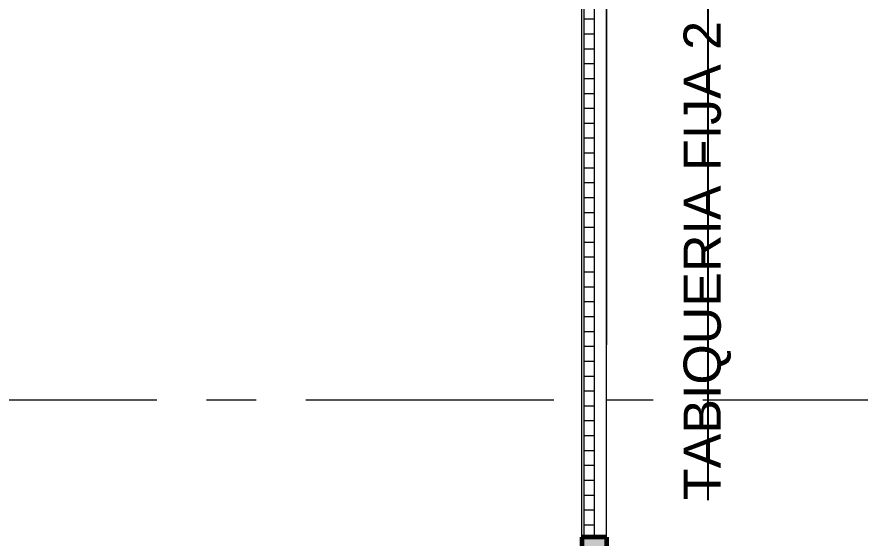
# Model space of a CAD drawing. Header units: inches. Extents: x -38 to 5698, y -33 to 92.
# Drawn here: x 301.856 to 303.555, y 9.723 to 10.774 of the extents above; entities that cross this region are included whole.
import ezdxf

# ---------------------------------------------------------------- set-up
doc = ezdxf.new("R2010")
doc.units = ezdxf.units.IN
doc.header["$MEASUREMENT"] = 0
doc.set_wipeout_variables(frame=1)
doc.linetypes.add('Punto & Raya', pattern=[0.65, 0.5, -0.075, 0, -0.075])
doc.linetypes.add('Wipeout_Contour', pattern=[1, 0, -1])
for name, color, linetype in [('02 _ ARQ _ ZON _ Espacio.3D', 7, 'Continuous'), ('Acabado - Muros', 7, 'Continuous'), ('Marcador - Secciones', 251, 'Continuous'), ('Notas - Etiquetas', 251, 'Continuous')]:
    doc.layers.add(name, color=color, linetype=linetype)
doc.styles.add('Estilo_Generado_4', font='swisse.ttf')
doc.dimstyles.new('Estilo_Generado__8', dxfattribs={"dimtxt": 0.18, "dimasz": 0.0912, "dimexe": 0.18, "dimexo": 0.0625, "dimgap": 0, "dimtad": 0, "dimtih": 1, "dimtoh": 1, "dimdec": 4, "dimzin": 0, "dimdsep": 46, "dimcen": 0.09, "dimadec": 0, "dimazin": 0, "dimtfac": 1, "dimtdec": 4, "dimtmove": 0, "dimatfit": 3, "dimldrblk": 'ARROWHEAD_5', "dimfxl": 1, "dimtolj": 1, "dimtzin": 0, "dimarcsym": 0})

# ---------------------------------------------------------------- blocks, each defined once
blk = doc.blocks.new('ARROWHEAD_5')
at = {"linetype": 'Continuous', "lineweight": 0}
blk.add_hatch(color=0, dxfattribs=at).paths.add_polyline_path([(-1, 0.2679), (0, 0), (-1, -0.2679)])
at = {"color": 0, "linetype": 'Continuous', "lineweight": 0}
blk.add_line((0, 0), (-1, 0), dxfattribs=at)

msp = doc.modelspace()

# ---------------------------------------------------------------- linework, layer by layer
at = {"layer": '02 _ ARQ _ ZON _ Espacio.3D', "color": 254, "linetype": 'Continuous', "lineweight": 0, "flags": 128}
msp.add_lwpolyline([(285.82, 11.584, 1.006545), (290.9535, 6.4505), (297.3949, 6.4505), (297.3958, 7.7), (297.6258, 7.7), (297.6258, 6.4505), (302.4195, 6.4505), (302.4195, 7.7), (302.995, 7.7), (302.995, 17.35), (301.67, 17.35), (301.67, 16.9001), (301.07, 16.9), (301.07, 16.2999), (300.57, 16.2998), (300.57, 17.35), (297.52, 17.35), (297.52, 26.5963), (285.82, 26.5963), (285.82, 22.7663), (287.07, 22.7663), (287.07, 22.4977), (285.82, 22.4977)], format="xyb", close=True, dxfattribs=at)
msp.add_lwpolyline([(308.07, 16.5), (307.57, 16.5), (307.57, 17.35), (303.045, 17.35), (303.044, 7.7), (306.9526, 7.7), (306.9514, 7.3505), (307.57, 7.3505), (307.57, 8.1), (308.07, 8.1)], dxfattribs=at)
at = {"layer": 'Marcador - Secciones', "color": 251, "linetype": 'Punto & Raya', "lineweight": 13}
msp.add_line((282.4384, 10.0018), (323.8507, 10.0018), dxfattribs=at)

# ---------------------------------------------------------------- texts
at = {"layer": 'Notas - Etiquetas', "color": 8, "linetype": 'Continuous', "lineweight": 13, "insert": (303.2485, 9.7998), "char_height": 0.075, "attachment_point": 4, "rotation": 90, "style": 'Estilo_Generado_4'}
msp.add_mtext('\\A1;{\\pql;\\fSwis721 Ex BT|b0|i0|c0|p34;TABIQUERIA FIJA 2 (VER DETALLE)\\fSwis721 Ex BT|b0|i0|c0|p34; }', dxfattribs=at)

# ---------------------------------------------------------------- leaders
at = {"layer": 'Notas - Etiquetas', "color": 8, "linetype": 'Continuous', "lineweight": 13, "annotation_type": 0, "has_hookline": 1, "hookline_direction": 1, "text_width": 1.9482, "horizontal_direction": (0, 1, 0)}
msp.add_leader([(303.0097, 12.525), (303.2485, 12.1779), (303.2485, 9.7998)], dimstyle='Estilo_Generado__8', dxfattribs=at)

# ---------------------------------------------------------------- next in the draw order: wipeouts: each hides what was drawn before it
at = {"color": 254, "linetype": 'Wipeout_Contour', "lineweight": 0, "ltscale": 14626.035725}
msp.add_wipeout([(302.9947, 11.8584), (302.9947, 9.7249), (303.0447, 9.7249), (303.0447, 11.8749), (303.0277, 11.8749), (303.0277, 11.8584)], dxfattribs=at).dxf.layer = 'Acabado - Muros'

# ---------------------------------------------------------------- next in the draw order: linework, layer by layer
at = {"layer": 'Acabado - Muros', "color": 7, "linetype": 'Continuous', "lineweight": 60}
msp.add_line((303.0447, 9.7249), (303.0447, 9.6249), dxfattribs=at)
at = {"layer": 'Acabado - Muros', "color": 251, "linetype": 'Continuous', "lineweight": 13, "flags": 128}
for points in [[(303.0447, 9.7249), (303.0447, 11.8749), (303.0447, 14.0249)], [(302.9947, 9.7249), (302.9947, 11.8584)]]:
    msp.add_lwpolyline(points, dxfattribs=at)

# ---------------------------------------------------------------- next in the draw order: wipeouts: each hides what was drawn before it
at = {"color": 254, "linetype": 'Wipeout_Contour', "lineweight": 0, "ltscale": 9750.843535}
msp.add_wipeout([(302.9997, 11.8584), (302.9997, 9.7249), (303.0197, 9.7249), (303.0197, 11.8584)], dxfattribs=at).dxf.layer = 'Acabado - Muros'

# ---------------------------------------------------------------- next in the draw order: hatches: boundary and pattern name
at = {"layer": 'Acabado - Muros', "linetype": 'Continuous', "lineweight": 0}
h = msp.add_hatch(dxfattribs=at)
h.set_pattern_fill('CONTRACHAPADO_0002', color=254, style=0, pattern_type=2)
h.set_pattern_definition([(0, (277.500038, 6e-09), (0, 0.03), [])])
h.paths.add_polyline_path([(302.9997, 11.8584), (302.9997, 9.7249), (303.0197, 9.7249), (303.0197, 11.8584)])
msp.add_hatch(color=254, dxfattribs=at).paths.add_polyline_path([(303.0447, 9.7249), (302.9947, 9.7249), (302.9947, 9.6249), (303.0447, 9.6249)])

# ---------------------------------------------------------------- next in the draw order: linework, layer by layer
at = {"layer": 'Acabado - Muros', "color": 7, "linetype": 'Continuous', "lineweight": 60}
for p, q in [((302.9947, 9.7249), (302.9947, 9.6249)), ((303.0447, 9.7249), (302.9947, 9.7249))]:
    msp.add_line(p, q, dxfattribs=at)
at = {"layer": 'Acabado - Muros', "color": 7, "linetype": 'Continuous', "lineweight": 13, "flags": 128}
msp.add_lwpolyline([(302.9997, 11.8584), (303.0197, 11.8584), (303.0197, 9.7249), (302.9997, 9.7249)], close=True, dxfattribs=at)

doc.saveas('drawing.dxf')
